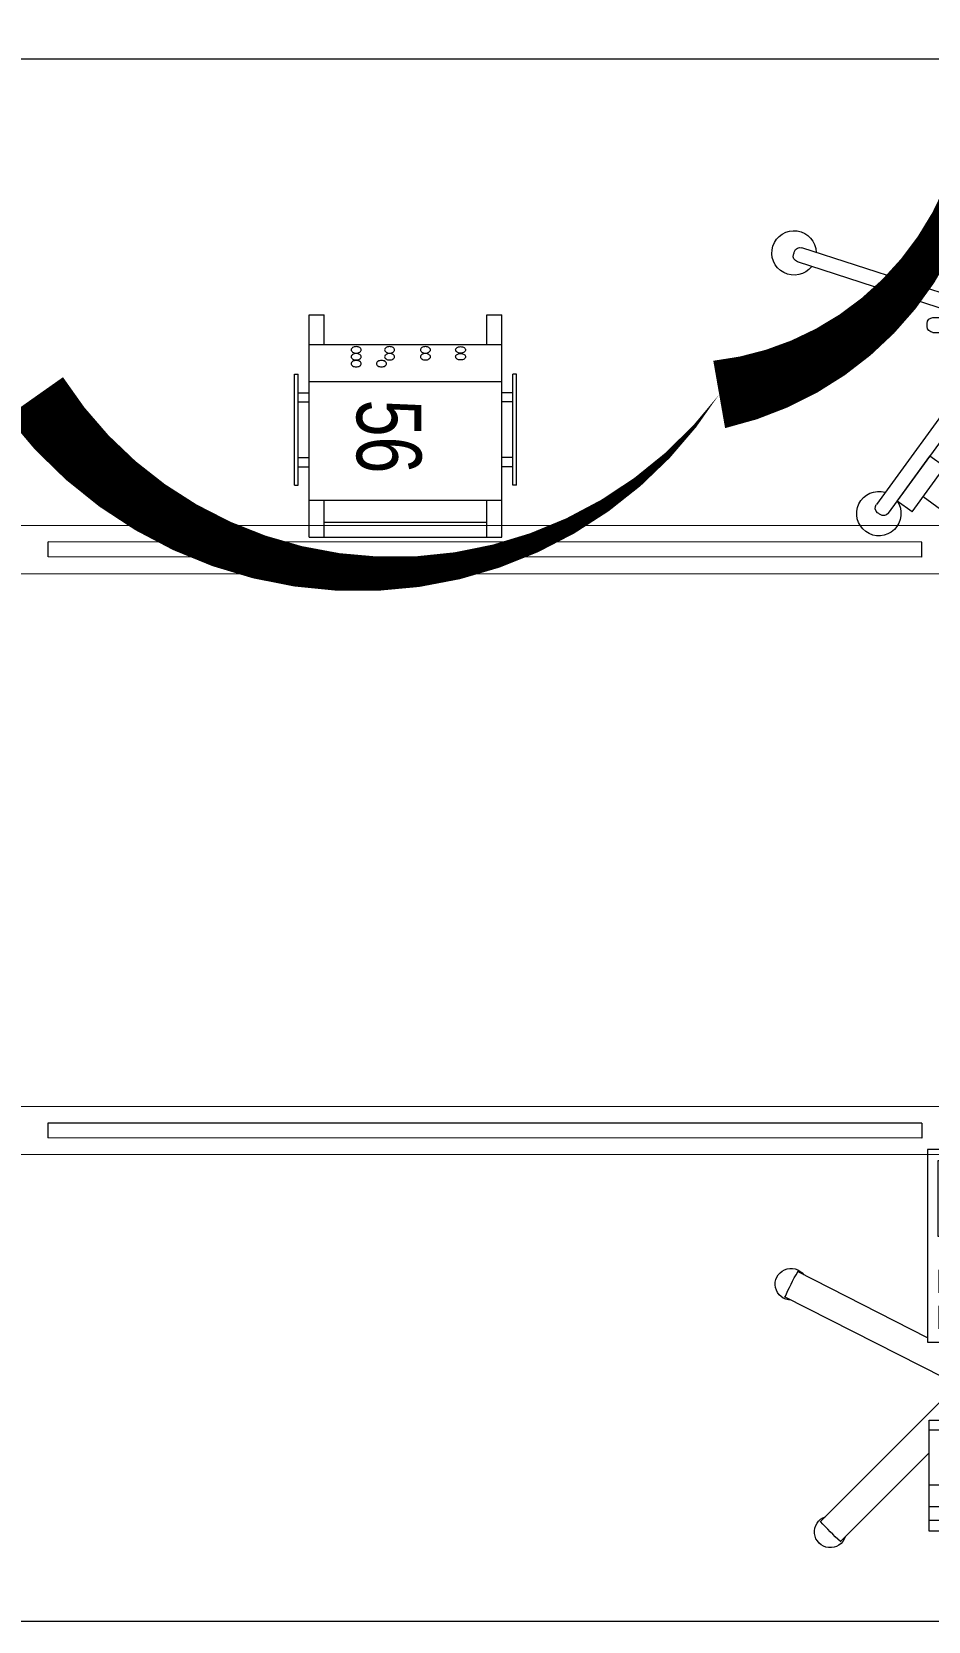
# Model space of a CAD drawing. Header units: millimetres. Extents: x 26027 to 581921, y 7230 to 233891.
# Drawn here: x 469644 to 470854, y 137049 to 139196 of the extents above; entities that cross this region are included whole.
import ezdxf

# ---------------------------------------------------------------- set-up
doc = ezdxf.new("R2010")
doc.units = ezdxf.units.MM
doc.header["$LTSCALE"] = 5
doc.linetypes.add('HIDDEN', pattern=[9.525, 6.35, -3.175])
for name, color, linetype, lineweight in [('Medical Equipment and Furniture', 163, 'Continuous', 0), ('Medical Equipment and Furniture1', 163, 'Continuous', 5), ('Medical Equipment and Furniture2', 42, 'Continuous', 13), ('Walls', 32, 'Continuous', 5)]:
    doc.layers.add(name, color=color, linetype=linetype, lineweight=lineweight)
doc.layers.add('REV 01', color=7, linetype='Continuous', lineweight=0, true_color=0xe41b4d)
doc.styles.add('X3G_ENTITY_257CFD', font='swisscl.ttf', dxfattribs={"height": 200})

# ---------------------------------------------------------------- blocks, each defined once
blk = doc.blocks.new('HF12177-P')
for p, q in [((0, 0), (-0.1724, 0.2372)), ((0, 0), (0.1724, 0.2372)), ((-0.0196, -0.007), (-0.1885, 0.2255)), ((0.0196, -0.007), (0.1885, 0.2255)), ((-0.12, -0.015), (-0.12, -0.019)), ((-0.112, -0.007), (0.112, -0.007)), ((-0.1, -0.007), (-0.1, -0.027)), ((0.1, -0.007), (0.1, -0.027)), ((0.12, -0.015), (0.12, -0.019)), ((-0.0631, -0.027), (-0.2951, -0.1024)), ((-0.01, -0.0308), (-0.2889, -0.1214)), ((-0.112, -0.027), (0.112, -0.027)), ((-0.01, -0.0308), (-0.01, -0.324)), ((0.01, -0.0308), (0.01, -0.324)), ((0.01, -0.0308), (0.2889, -0.1214)), ((0.0631, -0.027), (0.2951, -0.1024))]:
    blk.add_line(p, q)
for centre, radius, start, end in [((-0.1852, 0.2378), 0.03, 325.4712, 286.5288), ((0.1852, 0.2378), 0.03, 253.4712, 214.5288), ((-0.1821, 0.2302), 0.008, 126.3733, 216), ((0, -0.017), 0.315, 125.6267, 126.3733), ((-0.1788, 0.2325), 0.008, 36, 125.6267), ((0.1788, 0.2325), 0.008, 54.3733, 144), ((0, -0.017), 0.315, 53.6267, 54.3733), ((0.1821, 0.2302), 0.008, 324, 53.6267), ((-0.112, -0.015), 0.008, 90, 180), ((-0.112, -0.019), 0.008, 180, 270), ((0.112, -0.015), 0.008, 0, 90), ((0.112, -0.019), 0.008, 270, 0), ((-0.2996, -0.1144), 0.03, 37.4712, 358.5288), ((0.2996, -0.1144), 0.03, 181.4712, 142.5288), ((-0.2926, -0.11), 0.008, 108, 197.6267), ((0.2926, -0.11), 0.008, 342.3733, 72), ((0, -0.017), 0.315, 197.6267, 198.3733), ((-0.2914, -0.1138), 0.008, 198.3733, 288), ((0.2914, -0.1138), 0.008, 252, 341.6267), ((0, -0.017), 0.315, 341.6267, 342.3733), ((0, -0.332), 0.03, 109.4712, 70.5288), ((-0.002, -0.324), 0.008, 180, 269.6267), ((0, -0.017), 0.315, 269.6267, 270.3733), ((0.002, -0.324), 0.008, 270.3733, 0)]:
    blk.add_arc(centre, radius, start, end)
blk = doc.blocks.new('MONITOR ARM PLAN')
at = {"color": 8, "linetype": 'HIDDEN'}
for p, q in [((0.025, -0.49375, 0), (0.025, -0.18375, 0)), ((0.025, -0.18375, 0), (0.2, -0.18375, 0)), ((0.2, -0.44375, 0), (0.2, -0.18375, 0)), ((0.2, -0.44375, 0), (0.15, -0.49375, 0)), ((0.025, -0.49375, 0), (0.15, -0.49375, 0))]:
    blk.add_line(p, q, dxfattribs=at)
at = {"layer": 'Medical Equipment and Furniture1'}
for p, q in [((0.025, 0.0375), (0, 0.0375)), ((0, 0.0375), (0, -0.0375)), ((0.025, 0.0375), (0.025, -0.0375)), ((0.145, 0.0125), (0.025, 0.0125)), ((0.15, 0.0075), (0.15, -0.0325)), ((0.025, -0.0375), (0, -0.0375)), ((0.025, -0.0375), (0.145, -0.0375)), ((0.09375, -0.0375), (0.09375, -0.04)), ((0.14375, -0.0375), (0.14375, -0.04)), ((0.09875, -0.045), (0.13875, -0.045)), ((0.1, -0.045), (0.1, -0.18375)), ((0.1375, -0.045), (0.1375, -0.18375))]:
    blk.add_line(p, q, dxfattribs=at)
for centre, start, end in [((0.145, 0.0075, 0), 0, 90), ((0.09875, -0.04), 180, 270), ((0.13875, -0.04), 270, 360), ((0.145, -0.0325), 270, 0)]:
    blk.add_arc(centre, 0.005, start, end, dxfattribs=at)
blk = doc.blocks.new('HF16786E-P')
at = {"layer": 'Medical Equipment and Furniture1'}
for p, q in [((0, 0.425), (-2.14, 0.425)), ((-0.48, 0.4025), (-1.66, 0.4025)), ((-1.66, 0.3825), (-1.66, 0.4025)), ((-0.48, 0.3825), (-0.48, 0.4025)), ((-0.48, 0.3825), (-1.66, 0.3825)), ((-0.28, 0.36), (-1.86, 0.36)), ((-1.86, -0.36), (-0.28, -0.36)), ((-0.48, -0.3825), (-1.66, -0.3825)), ((-1.66, -0.3825), (-1.66, -0.4025)), ((-0.48, -0.3825), (-0.48, -0.4025)), ((-0.48, -0.4025), (-1.66, -0.4025)), ((-2.14, -0.425), (0, -0.425))]:
    blk.add_line(p, q, dxfattribs=at)
for points in [[(-0.48, 0.3825), (-0.48, 0.3825), (-0.48, 0.3825), (-0.48, 0.3825), (-0.48, 0.3825), (-0.48, 0.3825), (-0.48, 0.3825), (-0.48, 0.3825), (-0.48, 0.3825), (-0.48, 0.3825), (-0.48, 0.3825), (-0.48, 0.3825), (-0.48, 0.3825), (-0.48, 0.3825), (-0.48, 0.3825), (-0.48, 0.3825), (-0.48, 0.3825), (-0.48, 0.3825), (-0.48, 0.3825), (-0.48, 0.3825), (-0.48, 0.3825), (-0.48, 0.3825), (-0.48, 0.3825), (-0.48, 0.3825), (-0.48, 0.3825), (-0.48, 0.3825), (-0.48, 0.3825), (-0.48, 0.3825), (-0.48, 0.3825), (-0.48, 0.3825), (-0.48, 0.3825), (-0.48, 0.3825), (-0.48, 0.3825), (-0.48, 0.3825), (-0.48, 0.3825), (-0.48, 0.3825), (-0.48, 0.3825), (-0.48, 0.3825), (-0.48, 0.3825), (-0.48, 0.3825), (-0.48, 0.3825), (-0.48, 0.3825), (-0.48, 0.3825), (-0.48, 0.3825), (-0.48, 0.3825), (-0.48, 0.3825), (-0.48, 0.3825), (-0.48, 0.3825), (-0.48, 0.3825), (-0.48, 0.3825), (-0.48, 0.3825), (-0.48, 0.3825), (-0.48, 0.3825), (-0.48, 0.3825), (-0.48, 0.3825), (-0.48, 0.3825), (-0.48, 0.3825), (-0.48, 0.3825), (-0.48, 0.3825), (-0.48, 0.3825), (-0.48, 0.3825), (-0.48, 0.3825), (-0.48, 0.3825), (-0.48, 0.3825), (-0.48, 0.3825), (-0.48, 0.3825), (-0.48, 0.3825), (-0.48, 0.3825), (-0.48, 0.3825), (-0.48, 0.3825), (-0.48, 0.3825), (-0.48, 0.3825), (-0.48, 0.3825), (-0.48, 0.3825), (-0.48, 0.3825), (-0.48, 0.3825), (-0.48, 0.3825), (-0.48, 0.3825), (-0.48, 0.3825), (-0.48, 0.3825), (-0.48, 0.3825), (-0.48, 0.3825), (-0.48, 0.3825), (-0.48, 0.3825), (-0.48, 0.3825), (-0.48, 0.3825), (-0.48, 0.3825), (-0.48, 0.3825), (-0.48, 0.3825), (-0.48, 0.3825), (-0.48, 0.3825), (-0.48, 0.3825), (-0.48, 0.3825), (-0.48, 0.3825), (-0.48, 0.3825), (-0.48, 0.3825), (-0.48, 0.3825), (-0.48, 0.3825), (-0.48, 0.3825), (-0.48, 0.3825), (-0.48, 0.3825), (-0.48, 0.3825), (-0.48, 0.3825), (-0.48, 0.3825), (-0.48, 0.3825), (-0.48, 0.3825), (-0.48, 0.3825), (-0.48, 0.3825), (-0.48, 0.3825), (-0.48, 0.3825), (-0.48, 0.3825), (-0.48, 0.3825), (-0.48, 0.3825), (-0.48, 0.3825), (-0.48, 0.3825), (-0.48, 0.3825), (-0.48, 0.3825), (-0.48, 0.3825), (-0.48, 0.3825), (-0.48, 0.3825), (-0.48, 0.3825), (-0.48, 0.3825), (-0.48, 0.3825), (-0.48, 0.3825), (-0.48, 0.3825), (-0.48, 0.3825), (-0.48, 0.3825), (-0.48, 0.3825), (-0.48, 0.3825), (-0.48, 0.3825), (-0.48, 0.3825), (-0.48, 0.3825), (-0.48, 0.3825), (-0.48, 0.3825), (-0.48, 0.3825), (-0.48, 0.3825), (-0.48, 0.3825), (-0.48, 0.3825), (-0.48, 0.3825), (-0.48, 0.3825), (-0.48, 0.3825), (-0.48, 0.3825), (-0.48, 0.3825), (-0.48, 0.3825), (-0.48, 0.3825), (-0.48, 0.3825), (-0.48, 0.3825), (-0.48, 0.3825), (-0.48, 0.3825), (-0.48, 0.3825), (-0.48, 0.3825), (-0.48, 0.3825), (-0.48, 0.3825), (-0.48, 0.3825), (-0.48, 0.3825), (-0.48, 0.3825), (-0.48, 0.3825), (-0.48, 0.3825), (-0.48, 0.3825), (-0.48, 0.3825), (-0.48, 0.3825), (-0.48, 0.3825), (-0.48, 0.3825), (-0.48, 0.3825), (-0.48, 0.3825), (-0.48, 0.3825), (-0.48, 0.3825), (-0.48, 0.3825), (-0.48, 0.3825), (-0.48, 0.3825), (-0.48, 0.3825), (-0.48, 0.3825), (-0.48, 0.3825), (-0.48, 0.3825), (-0.48, 0.3825), (-0.48, 0.3825), (-0.48, 0.3825), (-0.48, 0.3825), (-0.48, 0.3825), (-0.48, 0.3825), (-0.48, 0.3825), (-0.48, 0.3825), (-0.48, 0.3825), (-0.48, 0.3825), (-0.48, 0.3825), (-0.48, 0.3825), (-0.48, 0.3825), (-0.48, 0.3825), (-0.48, 0.3825), (-0.48, 0.3825), (-0.48, 0.3825), (-0.48, 0.3825), (-0.48, 0.3825), (-0.48, 0.3825), (-0.48, 0.3825), (-0.48, 0.3825), (-0.48, 0.3825), (-0.48, 0.3825), (-0.48, 0.3825), (-0.48, 0.3825), (-0.48, 0.3825), (-0.48, 0.3825), (-0.48, 0.3825), (-0.48, 0.3825), (-0.48, 0.3825), (-0.48, 0.3825), (-0.48, 0.3825), (-0.48, 0.3825), (-0.48, 0.3825), (-0.48, 0.3825), (-0.48, 0.3825), (-0.48, 0.3825), (-0.48, 0.3825), (-0.48, 0.3825), (-0.48, 0.3825), (-0.48, 0.3825), (-0.48, 0.3825), (-0.48, 0.3825), (-0.48, 0.3825)], [(-0.48, 0.3825), (-0.48, 0.3825), (-0.48, 0.3825), (-0.48, 0.3825), (-0.48, 0.3825), (-0.48, 0.3825), (-0.48, 0.3825), (-0.48, 0.3825), (-0.48, 0.3825), (-0.48, 0.3825), (-0.48, 0.3825), (-0.48, 0.3825), (-0.48, 0.3825), (-0.48, 0.3825), (-0.48, 0.3825), (-0.48, 0.3825), (-0.48, 0.3825), (-0.48, 0.3825), (-0.48, 0.3825), (-0.48, 0.3825), (-0.48, 0.3825), (-0.48, 0.3825), (-0.48, 0.3825), (-0.48, 0.3825), (-0.48, 0.3825), (-0.48, 0.3825), (-0.48, 0.3825), (-0.48, 0.3825), (-0.48, 0.3825), (-0.48, 0.3825), (-0.48, 0.3825), (-0.48, 0.3825), (-0.48, 0.3825), (-0.48, 0.3825), (-0.48, 0.3825), (-0.48, 0.3825), (-0.48, 0.3825), (-0.48, 0.3825), (-0.48, 0.3825), (-0.48, 0.3825), (-0.48, 0.3825), (-0.48, 0.3825), (-0.48, 0.3825), (-0.48, 0.3825), (-0.48, 0.3825), (-0.48, 0.3825), (-0.48, 0.3825), (-0.48, 0.3825), (-0.48, 0.3825), (-0.48, 0.3825), (-0.48, 0.3825), (-0.48, 0.3825), (-0.48, 0.3825), (-0.48, 0.3825), (-0.48, 0.3825), (-0.48, 0.3825), (-0.48, 0.3825), (-0.48, 0.3825), (-0.48, 0.3825), (-0.48, 0.3825), (-0.48, 0.3825), (-0.48, 0.3825), (-0.48, 0.3825), (-0.48, 0.3825), (-0.48, 0.3825), (-0.48, 0.3825), (-0.48, 0.3825), (-0.48, 0.3825), (-0.48, 0.3825), (-0.48, 0.3825), (-0.48, 0.3825), (-0.48, 0.3825), (-0.48, 0.3825), (-0.48, 0.3825), (-0.48, 0.3825), (-0.48, 0.3825), (-0.48, 0.3825), (-0.48, 0.3825), (-0.48, 0.3825), (-0.48, 0.3825), (-0.48, 0.3825), (-0.48, 0.3825), (-0.48, 0.3825), (-0.48, 0.3825), (-0.48, 0.3825), (-0.48, 0.3825), (-0.48, 0.3825), (-0.48, 0.3825), (-0.48, 0.3825), (-0.48, 0.3825), (-0.48, 0.3825), (-0.48, 0.3825), (-0.48, 0.3825), (-0.48, 0.3825), (-0.48, 0.3825), (-0.48, 0.3825), (-0.48, 0.3825), (-0.48, 0.3825), (-0.48, 0.3825), (-0.48, 0.3825), (-0.48, 0.3825), (-0.48, 0.3825), (-0.48, 0.3825), (-0.48, 0.3825), (-0.48, 0.3825), (-0.48, 0.3825), (-0.48, 0.3825), (-0.48, 0.3825), (-0.48, 0.3825), (-0.48, 0.3825), (-0.48, 0.3825), (-0.48, 0.3825), (-0.48, 0.3825), (-0.48, 0.3825), (-0.48, 0.3825), (-0.48, 0.3825), (-0.48, 0.3825), (-0.48, 0.3825), (-0.48, 0.3825), (-0.48, 0.3825), (-0.48, 0.3825), (-0.48, 0.3825), (-0.48, 0.3825), (-0.48, 0.3825), (-0.48, 0.3825), (-0.48, 0.3825), (-0.48, 0.3825), (-0.48, 0.3825), (-0.48, 0.3825), (-0.48, 0.3825), (-0.48, 0.3825), (-0.48, 0.3825), (-0.48, 0.3825), (-0.48, 0.3825), (-0.48, 0.3825), (-0.48, 0.3825), (-0.48, 0.3825), (-0.48, 0.3825), (-0.48, 0.3825), (-0.48, 0.3825), (-0.48, 0.3825), (-0.48, 0.3825), (-0.48, 0.3825), (-0.48, 0.3825), (-0.48, 0.3825), (-0.48, 0.3825), (-0.48, 0.3825), (-0.48, 0.3825), (-0.48, 0.3825), (-0.48, 0.3825), (-0.48, 0.3825), (-0.48, 0.3825), (-0.48, 0.3825), (-0.48, 0.3825), (-0.48, 0.3825), (-0.48, 0.3825), (-0.48, 0.3825), (-0.48, 0.3825), (-0.48, 0.3825), (-0.48, 0.3825), (-0.48, 0.3825), (-0.48, 0.3825), (-0.48, 0.3825), (-0.48, 0.3825), (-0.48, 0.3825), (-0.48, 0.3825), (-0.48, 0.3825), (-0.48, 0.3825), (-0.48, 0.3825), (-0.48, 0.3825), (-0.48, 0.3825), (-0.48, 0.3825), (-0.48, 0.3825), (-0.48, 0.3825), (-0.48, 0.3825), (-0.48, 0.3825), (-0.48, 0.3825), (-0.48, 0.3825), (-0.48, 0.3825), (-0.48, 0.3825), (-0.48, 0.3825), (-0.48, 0.3825), (-0.48, 0.3825), (-0.48, 0.3825), (-0.48, 0.3825), (-0.48, 0.3825), (-0.48, 0.3825), (-0.48, 0.3825), (-0.48, 0.3825), (-0.48, 0.3825), (-0.48, 0.3825), (-0.48, 0.3825), (-0.48, 0.3825), (-0.48, 0.3825), (-0.48, 0.3825), (-0.48, 0.3825), (-0.48, 0.3825), (-0.48, 0.3825), (-0.48, 0.3825), (-0.48, 0.3825), (-0.48, 0.3825), (-0.48, 0.3825), (-0.48, 0.3825), (-0.48, 0.3825), (-0.48, 0.3825), (-0.48, 0.3825), (-0.48, 0.3825), (-0.48, 0.3825), (-0.48, 0.3825), (-0.48, 0.3825), (-0.48, 0.3825), (-0.48, 0.3825), (-0.48, 0.3825), (-0.48, 0.3825)], [(-0.48, 0.3825), (-0.48, 0.3825), (-0.48, 0.3825), (-0.48, 0.3825), (-0.48, 0.3825), (-0.48, 0.3825), (-0.48, 0.3825), (-0.48, 0.3825), (-0.48, 0.3825), (-0.48, 0.3825), (-0.48, 0.3825), (-0.48, 0.3825), (-0.48, 0.3825), (-0.48, 0.3825), (-0.48, 0.3825), (-0.48, 0.3825), (-0.48, 0.3825), (-0.48, 0.3825), (-0.48, 0.3825), (-0.48, 0.3825), (-0.48, 0.3825), (-0.48, 0.3825), (-0.48, 0.3825), (-0.48, 0.3825), (-0.48, 0.3825), (-0.48, 0.3825), (-0.48, 0.3825), (-0.48, 0.3825), (-0.48, 0.3825), (-0.48, 0.3825), (-0.48, 0.3825), (-0.48, 0.3825), (-0.48, 0.3825), (-0.48, 0.3825), (-0.48, 0.3825), (-0.48, 0.3825), (-0.48, 0.3825), (-0.48, 0.3825), (-0.48, 0.3825), (-0.48, 0.3825), (-0.48, 0.3825), (-0.48, 0.3825), (-0.48, 0.3825), (-0.48, 0.3825), (-0.48, 0.3825), (-0.48, 0.3825), (-0.48, 0.3825), (-0.48, 0.3825), (-0.48, 0.3825), (-0.48, 0.3825), (-0.48, 0.3825), (-0.48, 0.3825), (-0.48, 0.3825), (-0.48, 0.3825), (-0.48, 0.3825), (-0.48, 0.3825), (-0.48, 0.3825), (-0.48, 0.3825), (-0.48, 0.3825), (-0.48, 0.3825), (-0.48, 0.3825), (-0.48, 0.3825), (-0.48, 0.3825), (-0.48, 0.3825), (-0.48, 0.3825), (-0.48, 0.3825), (-0.48, 0.3825), (-0.48, 0.3825), (-0.48, 0.3825), (-0.48, 0.3825), (-0.48, 0.3825), (-0.48, 0.3825), (-0.48, 0.3825), (-0.48, 0.3825), (-0.48, 0.3825), (-0.48, 0.3825), (-0.48, 0.3825), (-0.48, 0.3825), (-0.48, 0.3825), (-0.48, 0.3825), (-0.48, 0.3825), (-0.48, 0.3825), (-0.48, 0.3825), (-0.48, 0.3825), (-0.48, 0.3825), (-0.48, 0.3825), (-0.48, 0.3825), (-0.48, 0.3825), (-0.48, 0.3825), (-0.48, 0.3825), (-0.48, 0.3825), (-0.48, 0.3825), (-0.48, 0.3825), (-0.48, 0.3825), (-0.48, 0.3825), (-0.48, 0.3825), (-0.48, 0.3825), (-0.48, 0.3825), (-0.48, 0.3825), (-0.48, 0.3825), (-0.48, 0.3825), (-0.48, 0.3825), (-0.48, 0.3825), (-0.48, 0.3825), (-0.48, 0.3825), (-0.48, 0.3825), (-0.48, 0.3825), (-0.48, 0.3825), (-0.48, 0.3825), (-0.48, 0.3825), (-0.48, 0.3825), (-0.48, 0.3825), (-0.48, 0.3825), (-0.48, 0.3825), (-0.48, 0.3825), (-0.48, 0.3825), (-0.48, 0.3825), (-0.48, 0.3825), (-0.48, 0.3825), (-0.48, 0.3825), (-0.48, 0.3825), (-0.48, 0.3825), (-0.48, 0.3825), (-0.48, 0.3825), (-0.48, 0.3825), (-0.48, 0.3825), (-0.48, 0.3825), (-0.48, 0.3825), (-0.48, 0.3825), (-0.48, 0.3825), (-0.48, 0.3825), (-0.48, 0.3825), (-0.48, 0.3825), (-0.48, 0.3825), (-0.48, 0.3825), (-0.48, 0.3825), (-0.48, 0.3825), (-0.48, 0.3825), (-0.48, 0.3825), (-0.48, 0.3825), (-0.48, 0.3825), (-0.48, 0.3825), (-0.48, 0.3825), (-0.48, 0.3825), (-0.48, 0.3825), (-0.48, 0.3825), (-0.48, 0.3825), (-0.48, 0.3825), (-0.48, 0.3825), (-0.48, 0.3825), (-0.48, 0.3825), (-0.48, 0.3825), (-0.48, 0.3825), (-0.48, 0.3825), (-0.48, 0.3825), (-0.48, 0.3825), (-0.48, 0.3825), (-0.48, 0.3825), (-0.48, 0.3825), (-0.48, 0.3825), (-0.48, 0.3825), (-0.48, 0.3825), (-0.48, 0.3825), (-0.48, 0.3825), (-0.48, 0.3825), (-0.48, 0.3825), (-0.48, 0.3825), (-0.48, 0.3825), (-0.48, 0.3825), (-0.48, 0.3825), (-0.48, 0.3825), (-0.48, 0.3825), (-0.48, 0.3825), (-0.48, 0.3825), (-0.48, 0.3825), (-0.48, 0.3825), (-0.48, 0.3825), (-0.48, 0.3825), (-0.48, 0.3825), (-0.48, 0.3825), (-0.48, 0.3825), (-0.48, 0.3825), (-0.48, 0.3825), (-0.48, 0.3825), (-0.48, 0.3825), (-0.48, 0.3825), (-0.48, 0.3825), (-0.48, 0.3825), (-0.48, 0.3825), (-0.48, 0.3825), (-0.48, 0.3825), (-0.48, 0.3825), (-0.48, 0.3825), (-0.48, 0.3825), (-0.48, 0.3825), (-0.48, 0.3825), (-0.48, 0.3825), (-0.48, 0.3825), (-0.48, 0.3825), (-0.48, 0.3825), (-0.48, 0.3825), (-0.48, 0.3825), (-0.48, 0.3825), (-0.48, 0.3825), (-0.48, 0.3825), (-0.48, 0.3825), (-0.48, 0.3825), (-0.48, 0.3825), (-0.48, 0.3825), (-0.48, 0.3825), (-0.48, 0.3825), (-0.48, 0.3825), (-0.48, 0.3825), (-0.48, 0.3825), (-0.48, 0.3825), (-0.48, 0.3825), (-0.48, 0.3825), (-0.48, 0.3825), (-0.48, 0.3825), (-0.48, 0.3825), (-0.48, 0.3825), (-0.48, 0.3825), (-0.48, 0.3825), (-0.48, 0.3825), (-0.48, 0.3825), (-0.48, 0.3825), (-0.48, 0.3825), (-0.48, 0.3825), (-0.48, 0.3825), (-0.48, 0.3825), (-0.48, 0.3825), (-0.48, 0.3825), (-0.48, 0.3825), (-0.48, 0.3825), (-0.48, 0.3825), (-0.48, 0.3825), (-0.48, 0.3825), (-0.48, 0.3825), (-0.48, 0.3825), (-0.48, 0.3825), (-0.48, 0.3825), (-0.48, 0.3825), (-0.48, 0.3825), (-0.48, 0.3825), (-0.48, 0.3825), (-0.48, 0.3825), (-0.48, 0.3825), (-0.48, 0.3825), (-0.48, 0.3825), (-0.48, 0.3825), (-0.48, 0.3825), (-0.48, 0.3825), (-0.48, 0.3825), (-0.48, 0.3825), (-0.48, 0.3825), (-0.48, 0.3825), (-0.48, 0.3825), (-0.48, 0.3825), (-0.48, 0.3825), (-0.48, 0.3825), (-0.48, 0.3825), (-0.48, 0.3825), (-0.48, 0.3825), (-0.48, 0.3825), (-0.48, 0.3825), (-0.48, 0.3825), (-0.48, 0.3825), (-0.48, 0.3825), (-0.48, 0.3825), (-0.48, 0.3825), (-0.48, 0.3825), (-0.48, 0.3825), (-0.48, 0.3825), (-0.48, 0.3825), (-0.48, 0.3825), (-0.48, 0.3825), (-0.48, 0.3825)]]:
    blk.add_lwpolyline(points, close=True, dxfattribs=at)
for points in [[(-0.48, 0.3825), (-0.48, 0.3825), (-0.48, 0.3825), (-0.48, 0.3825), (-0.48, 0.3825), (-0.48, 0.3825), (-0.48, 0.3825), (-0.48, 0.3825)], [(-0.48, 0.3825), (-0.48, 0.3825), (-0.48, 0.3825), (-0.48, 0.3825), (-0.48, 0.3825), (-0.48, 0.3825), (-0.48, 0.3825), (-0.48, 0.3825), (-0.48, 0.3825), (-0.48, 0.3825), (-0.48, 0.3825), (-0.48, 0.3825), (-0.48, 0.3825), (-0.48, 0.3825), (-0.48, 0.3825), (-0.48, 0.3825), (-0.48, 0.3825), (-0.48, 0.3825), (-0.48, 0.3825), (-0.48, 0.3825), (-0.48, 0.3825), (-0.48, 0.3825), (-0.48, 0.3825), (-0.48, 0.3825), (-0.48, 0.3825), (-0.48, 0.3825), (-0.48, 0.3825), (-0.48, 0.3825), (-0.48, 0.3825), (-0.48, 0.3825), (-0.48, 0.3825), (-0.48, 0.3825), (-0.48, 0.3825), (-0.48, 0.3825), (-0.48, 0.3825), (-0.48, 0.3825), (-0.48, 0.3825), (-0.48, 0.3825), (-0.48, 0.3825), (-0.48, 0.3825), (-0.48, 0.3825), (-0.48, 0.3825), (-0.48, 0.3825), (-0.48, 0.3825), (-0.48, 0.3825), (-0.48, 0.3825), (-0.48, 0.3825), (-0.48, 0.3825), (-0.48, 0.3825), (-0.48, 0.3825), (-0.48, 0.3825), (-0.48, 0.3825), (-0.48, 0.3825), (-0.48, 0.3825), (-0.48, 0.3825), (-0.48, 0.3825), (-0.48, 0.3825), (-0.48, 0.3825), (-0.48, 0.3825), (-0.48, 0.3825), (-0.48, 0.3825), (-0.48, 0.3825), (-0.48, 0.3825), (-0.48, 0.3825), (-0.48, 0.3825), (-0.48, 0.3825), (-0.48, 0.3825), (-0.48, 0.3825), (-0.48, 0.3825), (-0.48, 0.3825), (-0.48, 0.3825), (-0.48, 0.3825), (-0.48, 0.3825), (-0.48, 0.3825), (-0.48, 0.3825), (-0.48, 0.3825), (-0.48, 0.3825), (-0.48, 0.3825), (-0.48, 0.3825), (-0.48, 0.3825), (-0.48, 0.3825), (-0.48, 0.3825), (-0.48, 0.3825), (-0.48, 0.3825), (-0.48, 0.3825), (-0.48, 0.3825), (-0.48, 0.3825), (-0.48, 0.3825), (-0.48, 0.3825), (-0.48, 0.3825), (-0.48, 0.3825), (-0.48, 0.3825), (-0.48, 0.3825), (-0.48, 0.3825), (-0.48, 0.3825), (-0.48, 0.3825), (-0.48, 0.3825), (-0.48, 0.3825), (-0.48, 0.3825), (-0.48, 0.3825), (-0.48, 0.3825), (-0.48, 0.3825), (-0.48, 0.3825), (-0.48, 0.3825), (-0.48, 0.3825), (-0.48, 0.3825), (-0.48, 0.3825), (-0.48, 0.3825), (-0.48, 0.3825), (-0.48, 0.3825), (-0.48, 0.3825)], [(-0.48, 0.3825), (-0.48, 0.3825), (-0.48, 0.3825), (-0.48, 0.3825), (-0.48, 0.3825), (-0.48, 0.3825), (-0.48, 0.3825), (-0.48, 0.3825), (-0.48, 0.3825), (-0.48, 0.3825), (-0.48, 0.3825), (-0.48, 0.3825), (-0.48, 0.3825), (-0.48, 0.3825), (-0.48, 0.3825), (-0.48, 0.3825), (-0.48, 0.3825)], [(-0.48, 0.3825), (-0.48, 0.3825), (-0.48, 0.3825), (-0.48, 0.3825), (-0.48, 0.3825), (-0.48, 0.3825), (-0.48, 0.3825)], [(-0.48, 0.3825), (-0.48, 0.3825), (-0.48, 0.3825), (-0.48, 0.3825), (-0.48, 0.3825), (-0.48, 0.3825), (-0.48, 0.3825), (-0.48, 0.3825), (-0.48, 0.3825), (-0.48, 0.3825), (-0.48, 0.3825), (-0.48, 0.3825)], [(-0.48, 0.3825), (-0.48, 0.3825), (-0.48, 0.3825), (-0.48, 0.3825), (-0.48, 0.3825), (-0.48, 0.3825), (-0.48, 0.3825), (-0.48, 0.3825), (-0.48, 0.3825), (-0.48, 0.3825), (-0.48, 0.3825), (-0.48, 0.3825), (-0.48, 0.3825), (-0.48, 0.3825), (-0.48, 0.3825), (-0.48, 0.3825), (-0.48, 0.3825), (-0.48, 0.3825), (-0.48, 0.3825), (-0.48, 0.3825), (-0.48, 0.3825), (-0.48, 0.3825), (-0.48, 0.3825), (-0.48, 0.3825), (-0.48, 0.3825), (-0.48, 0.3825), (-0.48, 0.3825), (-0.48, 0.3825), (-0.48, 0.3825), (-0.48, 0.3825), (-0.48, 0.3825), (-0.48, 0.3825), (-0.48, 0.3825), (-0.48, 0.3825), (-0.48, 0.3825), (-0.48, 0.3825), (-0.48, 0.3825), (-0.48, 0.3825), (-0.48, 0.3825), (-0.48, 0.3825), (-0.48, 0.3825), (-0.48, 0.3825), (-0.48, 0.3825), (-0.48, 0.3825), (-0.48, 0.3825), (-0.48, 0.3825), (-0.48, 0.3825), (-0.48, 0.3825), (-0.48, 0.3825), (-0.48, 0.3825), (-0.48, 0.3825), (-0.48, 0.3825), (-0.48, 0.3825), (-0.48, 0.3825), (-0.48, 0.3825), (-0.48, 0.3825), (-0.48, 0.3825), (-0.48, 0.3825), (-0.48, 0.3825), (-0.48, 0.3825), (-0.48, 0.3825), (-0.48, 0.3825), (-0.48, 0.3825), (-0.48, 0.3825), (-0.48, 0.3825), (-0.48, 0.3825), (-0.48, 0.3825), (-0.48, 0.3825), (-0.48, 0.3825), (-0.48, 0.3825), (-0.48, 0.3825), (-0.48, 0.3825), (-0.48, 0.3825), (-0.48, 0.3825), (-0.48, 0.3825), (-0.48, 0.3825), (-0.48, 0.3825), (-0.48, 0.3825), (-0.48, 0.3825), (-0.48, 0.3825), (-0.48, 0.3825), (-0.48, 0.3825), (-0.48, 0.3825), (-0.48, 0.3825), (-0.48, 0.3825), (-0.48, 0.3825), (-0.48, 0.3825), (-0.48, 0.3825), (-0.48, 0.3825)], [(-0.48, 0.3825), (-0.48, 0.3825), (-0.48, 0.3825), (-0.48, 0.3825), (-0.48, 0.3825), (-0.48, 0.3825), (-0.48, 0.3825), (-0.48, 0.3825), (-0.48, 0.3825), (-0.48, 0.3825), (-0.48, 0.3825), (-0.48, 0.3825), (-0.48, 0.3825), (-0.48, 0.3825), (-0.48, 0.3825), (-0.48, 0.3825), (-0.48, 0.3825), (-0.48, 0.3825), (-0.48, 0.3825), (-0.48, 0.3825), (-0.48, 0.3825), (-0.48, 0.3825), (-0.48, 0.3825), (-0.48, 0.3825), (-0.48, 0.3825), (-0.48, 0.3825), (-0.48, 0.3825), (-0.48, 0.3825), (-0.48, 0.3825), (-0.48, 0.3825), (-0.48, 0.3825), (-0.48, 0.3825), (-0.48, 0.3825), (-0.48, 0.3825), (-0.48, 0.3825), (-0.48, 0.3825), (-0.48, 0.3825), (-0.48, 0.3825), (-0.48, 0.3825), (-0.48, 0.3825), (-0.48, 0.3825), (-0.48, 0.3825), (-0.48, 0.3825), (-0.48, 0.3825), (-0.48, 0.3825), (-0.48, 0.3825), (-0.48, 0.3825), (-0.48, 0.3825), (-0.48, 0.3825), (-0.48, 0.3825), (-0.48, 0.3825), (-0.48, 0.3825), (-0.48, 0.3825), (-0.48, 0.3825)], [(-0.48, 0.3825), (-0.48, 0.3825), (-0.48, 0.3825), (-0.48, 0.3825), (-0.48, 0.3825), (-0.48, 0.3825), (-0.48, 0.3825), (-0.48, 0.3825), (-0.48, 0.3825), (-0.48, 0.3825)], [(-0.48, 0.3825), (-0.48, 0.3825), (-0.48, 0.3825), (-0.48, 0.3825), (-0.48, 0.3825), (-0.48, 0.3825), (-0.48, 0.3825), (-0.48, 0.3825), (-0.48, 0.3825), (-0.48, 0.3825)], [(-0.48, 0.3825), (-0.48, 0.3825), (-0.48, 0.3825), (-0.48, 0.3825), (-0.48, 0.3825), (-0.48, 0.3825), (-0.48, 0.3825), (-0.48, 0.3825), (-0.48, 0.3825), (-0.48, 0.3825), (-0.48, 0.3825), (-0.48, 0.3825), (-0.48, 0.3825), (-0.48, 0.3825), (-0.48, 0.3825)], [(-0.48, 0.3825), (-0.48, 0.3825), (-0.48, 0.3825), (-0.48, 0.3825), (-0.48, 0.3825), (-0.48, 0.3825), (-0.48, 0.3825), (-0.48, 0.3825), (-0.48, 0.3825), (-0.48, 0.3825)], [(-0.48, 0.3825), (-0.48, 0.3825), (-0.48, 0.3825), (-0.48, 0.3825), (-0.48, 0.3825), (-0.48, 0.3825), (-0.48, 0.3825)], [(-0.48, 0.3825), (-0.48, 0.3825), (-0.48, 0.3825), (-0.48, 0.3825), (-0.48, 0.3825), (-0.48, 0.3825), (-0.48, 0.3825), (-0.48, 0.3825), (-0.48, 0.3825), (-0.48, 0.3825)], [(-0.48, 0.3825), (-0.48, 0.3825), (-0.48, 0.3825), (-0.48, 0.3825), (-0.48, 0.3825), (-0.48, 0.3825), (-0.48, 0.3825), (-0.48, 0.3825), (-0.48, 0.3825), (-0.48, 0.3825), (-0.48, 0.3825), (-0.48, 0.3825), (-0.48, 0.3825), (-0.48, 0.3825), (-0.48, 0.3825), (-0.48, 0.3825), (-0.48, 0.3825), (-0.48, 0.3825)], [(-0.48, 0.3825), (-0.48, 0.3825), (-0.48, 0.3825), (-0.48, 0.3825), (-0.48, 0.3825), (-0.48, 0.3825), (-0.48, 0.3825), (-0.48, 0.3825), (-0.48, 0.3825)]]:
    blk.add_lwpolyline(points, dxfattribs=at)
blk = doc.blocks.new('Syringe')
at = {"layer": 'Medical Equipment and Furniture2', "color": 254}
for points in [[(42.9739, -11.5277), (42.7139, -11.5277), (42.7139, -11.3827), (42.9739, -11.3827), (42.9739, -11.5277)], [(42.7384, -11.5086), (42.7658, -11.5086), (42.7658, -11.475), (42.7384, -11.475)], [(42.8055, -11.4851), (42.8055, -11.48), (42.8023, -11.48), (42.8023, -11.5069), (42.8055, -11.5069), (42.8055, -11.5019)], [(42.8055, -11.5019), (42.8984, -11.5019), (42.8984, -11.4851), (42.8055, -11.4851)], [(42.779, -11.4899), (42.779, -11.487), (42.7748, -11.487), (42.7748, -11.5), (42.779, -11.5), (42.779, -11.497)], [(42.8023, -11.4899), (42.779, -11.4899)], [(42.779, -11.497), (42.8023, -11.497)], [(42.8055, -11.4899), (42.8055, -11.497)], [(42.8055, -11.497), (42.8055, -11.4899)], [(42.8055, -11.497), (42.8055, -11.4899)]]:
    blk.add_lwpolyline(points, dxfattribs=at)
for points in [[(42.8312, -11.3974), (42.7289, -11.3974), (42.7289, -11.4415), (42.8312, -11.4415)], [(42.9073, -11.3985), (42.8765, -11.3985), (42.8765, -11.4091), (42.9073, -11.4091)], [(42.956, -11.3985), (42.9252, -11.3985), (42.9252, -11.4091), (42.956, -11.4091)], [(42.9073, -11.4175), (42.8765, -11.4175), (42.8765, -11.4281), (42.9073, -11.4281)], [(42.956, -11.4175), (42.9252, -11.4175), (42.9252, -11.4281), (42.956, -11.4281)], [(42.7748, -11.487), (42.7658, -11.487), (42.7658, -11.4777), (42.7748, -11.4777)], [(42.9498, -11.475), (42.8984, -11.475), (42.8984, -11.5086), (42.9498, -11.5086)], [(42.7748, -11.4967), (42.7658, -11.4967), (42.7658, -11.5059), (42.7748, -11.5059)]]:
    blk.add_lwpolyline(points, close=True, dxfattribs=at)
at = {"layer": 'Medical Equipment and Furniture2', "color": 254, "extrusion": (0, 0, -1)}
blk.add_ellipse((42.7384, -11.4918), major_axis=(0, 0.0168), ratio=0.733735, start_param=3.141593, end_param=6.283185, dxfattribs=at)
blk = doc.blocks.new('Infusion')
at = {"layer": 'Medical Equipment and Furniture2', "color": 254}
for points in [[(43.0793, -11.3852), (43.0793, -11.5252), (43.2293, -11.5252), (43.2293, -11.3852), (43.0793, -11.3852)], [(43.1962, -11.4242), (43.1962, -11.4114), (43.215, -11.4114), (43.215, -11.4242)]]:
    blk.add_lwpolyline(points, dxfattribs=at)
for points in [[(43.0793, -11.3852), (43.0793, -11.4242), (43.2293, -11.4242), (43.2293, -11.3852)], [(43.0927, -11.3852), (43.0927, -11.404), (43.1673, -11.404), (43.1673, -11.3852)], [(43.1962, -11.3852), (43.1962, -11.4027), (43.215, -11.4027), (43.215, -11.3852)]]:
    blk.add_lwpolyline(points, close=True, dxfattribs=at)
blk = doc.blocks.new('Infusion Syringe')
at = {"layer": 'Medical Equipment and Furniture1'}
for p, q in [((42.9683, -11.3827), (42.8788, -11.2071)), ((43.0225, -11.4053), (42.9127, -11.1899)), ((43.0459, -11.409), (43.2169, -11.238)), ((43.1234, -11.3852), (43.2437, -11.2649)), ((42.9886, -11.4225), (42.9765, -11.3988)), ((42.9753, -11.4431), (42.9739, -11.4433)), ((43.0124, -11.4411), (43.017, -11.4365)), ((43.0234, -11.4354), (43.017, -11.4365)), ((43.0357, -11.4374), (43.0414, -11.4403)), ((43.0444, -11.4461), (43.0414, -11.4403)), ((43.0728, -11.4359), (43.0766, -11.432)), ((43.0407, -11.4693), (43.0453, -11.4647)), ((43.0463, -11.4583), (43.0453, -11.4647)), ((43.0791, -11.4595), (43.0793, -11.4596)), ((42.9838, -11.4812), (42.9765, -11.4824)), ((43.0175, -11.473), (43.0233, -11.476)), ((43.0297, -11.4749), (43.0233, -11.476)), ((43.0006, -11.498), (42.9627, -11.7368)), ((43.0381, -11.5039), (43.0003, -11.7427)), ((43.0592, -11.4932), (43.0766, -11.502)), ((43.1221, -11.5252), (43.2746, -11.6029)), ((43.2058, -11.5252), (43.2919, -11.5691))]:
    blk.add_line(p, q, dxfattribs=at)
for points in [[(43.0266, -11.4455), (43.0266, -11.4649), (42.9739, -11.4649), (42.9739, -11.4455)], [(43.0266, -11.4455), (43.0266, -11.4649), (43.0793, -11.4649), (43.0793, -11.4455)], [(43.043, -11.4963), (43.043, -11.5009), (43.0102, -11.5009), (43.0102, -11.4963)]]:
    blk.add_lwpolyline(points, close=True, dxfattribs=at)
for points in [[(43.0302, -11.4759), (43.0302, -11.4963), (43.0229, -11.4963), (43.0229, -11.4759)], [(43.0046, -11.5009), (43.0485, -11.5009)], [(43.0485, -11.5116), (43.0046, -11.5116)]]:
    blk.add_lwpolyline(points, dxfattribs=at)
for centre, radius, start, end in [((42.8958, -11.1985), 0.0214, 359.734, 234.266), ((43.0266, -11.4552), 0.2881, 113.2187, 120.7813), ((43.2303, -11.2515), 0.0214, 287.734, 162.266), ((43.0266, -11.4552), 0.2881, 41.2187, 48.7813), ((43.0266, -11.4552), 0.0501, 296.8163, 169.3714), ((43.0266, -11.4552), 0.021, 6.8276, 152.4616), ((43.0266, -11.4552), 0.0501, 190.6286, 243.1837), ((43.0266, -11.4552), 0.021, 207.5384, 353.1724), ((43.0266, -11.4552), 0.00972, 270, 90), ((43.2833, -11.586), 0.0214, 215.734, 90.266), ((43.0266, -11.4552), 0.2881, 329.2187, 336.7813), ((42.9815, -11.7398), 0.0214, 143.734, 18.266), ((43.0266, -11.4552), 0.2881, 257.2187, 264.7813)]:
    blk.add_arc(centre, radius, start, end, dxfattribs=at)
for centre in [(43.0046, -11.5062), (43.0101, -11.5062), (43.0156, -11.5062), (43.0211, -11.5062), (43.0266, -11.5062), (43.0321, -11.5062), (43.0375, -11.5062), (43.043, -11.5062), (43.0485, -11.5062)]:
    blk.add_ellipse(centre, major_axis=(0, -0.00537), ratio=0.510594, start_param=3.141593, end_param=9.424778, dxfattribs=at)
for name in ['Syringe', 'Infusion']:
    blk.add_blockref(name, (0, 0), dxfattribs=at)
blk = doc.blocks.new('ME17423-P')
at = {"layer": 'Medical Equipment and Furniture1'}
for p, q in [((0.26, 0), (0, 0)), ((0, 0), (0, -0.3)), ((0.02, 0), (0.02, -0.05)), ((0.24, 0), (0.24, -0.05)), ((0.26, 0), (0.26, -0.3)), ((0.24, -0.02), (0.02, -0.02)), ((0.26, -0.05), (0, -0.05)), ((-0.02, -0.07), (-0.02, -0.22)), ((-0.02, -0.07), (-0.015, -0.07)), ((-0.015, -0.07), (-0.015, -0.22)), ((0.275, -0.07), (0.275, -0.22)), ((0.28, -0.07), (0.275, -0.07)), ((0.28, -0.07), (0.28, -0.22)), ((-0.015, -0.095), (0, -0.095)), ((0.275, -0.095), (0.26, -0.095)), ((-0.015, -0.1075), (0, -0.1075)), ((0.275, -0.1075), (0.26, -0.1075)), ((-0.015, -0.1825), (0, -0.1825)), ((0.275, -0.1825), (0.26, -0.1825)), ((-0.015, -0.195), (0, -0.195)), ((0.26, -0.21), (0, -0.21)), ((0.275, -0.195), (0.26, -0.195)), ((-0.02, -0.22), (-0.015, -0.22)), ((0.28, -0.22), (0.275, -0.22)), ((0.26, -0.26), (0, -0.26)), ((0.02, -0.26), (0.02, -0.3)), ((0.24, -0.26), (0.24, -0.3)), ((0.02, -0.3), (0, -0.3)), ((0.26, -0.3), (0.24, -0.3))]:
    blk.add_line(p, q, dxfattribs=at)
for points in [[(0.0623, -0.2435, -0.14448), (0.0618, -0.2451, -0.107176), (0.0603, -0.2466, -0.077753), (0.0582, -0.2475, -0.064938), (0.0555, -0.2479, -0.064938), (0.0528, -0.2475, -0.077753), (0.0508, -0.2466, -0.107176), (0.0492, -0.2451, -0.14448), (0.0488, -0.2435, -0.14448), (0.0492, -0.242, -0.107176), (0.0508, -0.2405, -0.077753), (0.0528, -0.2396, -0.064938), (0.0555, -0.2392, -0.064938), (0.0582, -0.2396, -0.077753), (0.0603, -0.2405, -0.107176), (0.0618, -0.242, -0.14448)], [(0.0623, -0.2529, -0.14448), (0.0618, -0.2544, -0.107176), (0.0603, -0.2559, -0.077753), (0.0582, -0.2568, -0.064938), (0.0555, -0.2572, -0.064938), (0.0528, -0.2568, -0.077753), (0.0508, -0.2559, -0.107176), (0.0492, -0.2544, -0.14448), (0.0488, -0.2529, -0.14448), (0.0492, -0.2513, -0.107176), (0.0508, -0.2498, -0.077753), (0.0528, -0.2489, -0.064938), (0.0555, -0.2485, -0.064938), (0.0582, -0.2489, -0.077753), (0.0603, -0.2498, -0.107176), (0.0618, -0.2513, -0.14448)]]:
    blk.add_lwpolyline(points, format="xyb", close=True, dxfattribs=at)
for centre, radius, start, end in [((0.1585, -0.2342), 0.00284, 147.1153, 180), ((0.1585, -0.2342), 0.00284, 180, 212.8847), ((0.1604, -0.2354), 0.00507, 122.6457, 147.1153), ((0.1604, -0.233), 0.00507, 212.8847, 237.3543), ((0.1616, -0.2373), 0.00735, 104.8618, 122.6457), ((0.1624, -0.2404), 0.0105, 90, 104.8618), ((0.1624, -0.2404), 0.0105, 75.1382, 90), ((0.1632, -0.2373), 0.00735, 57.3543, 75.1382), ((0.1645, -0.2354), 0.00507, 32.8847, 57.3543), ((0.1645, -0.233), 0.00507, 302.6457, 327.1153), ((0.1663, -0.2342), 0.00284, 0, 32.8847), ((0.1663, -0.2342), 0.00284, 327.1153, 0), ((0.1927, -0.2342), 0.00284, 147.1153, 180), ((0.1927, -0.2342), 0.00284, 180, 212.8847), ((0.1945, -0.2354), 0.00507, 122.6457, 147.1153), ((0.1945, -0.233), 0.00507, 212.8847, 237.3543), ((0.1958, -0.2373), 0.00735, 104.8618, 122.6457), ((0.1966, -0.2404), 0.0105, 90, 104.8618), ((0.1966, -0.2404), 0.0105, 75.1382, 90), ((0.1974, -0.2373), 0.00735, 57.3543, 75.1382), ((0.1986, -0.2354), 0.00507, 32.8847, 57.3543), ((0.1986, -0.233), 0.00507, 302.6457, 327.1153), ((0.2005, -0.2342), 0.00284, 0, 32.8847), ((0.2005, -0.2342), 0.00284, 327.1153, 360), ((0.0991, -0.2435), 0.00284, 147.1153, 180), ((0.0991, -0.2435), 0.00284, 180, 212.8847), ((0.0991, -0.2529), 0.00284, 147.1153, 180), ((0.0991, -0.2529), 0.00284, 180, 212.8847), ((0.101, -0.2447), 0.00507, 122.6457, 147.1153), ((0.101, -0.2423), 0.00507, 212.8847, 237.3543), ((0.101, -0.2541), 0.00507, 122.6457, 147.1153), ((0.101, -0.2517), 0.00507, 212.8847, 237.3543), ((0.1022, -0.2467), 0.00735, 104.8618, 122.6457), ((0.1022, -0.2404), 0.00735, 237.3543, 255.1382), ((0.1022, -0.256), 0.00735, 104.8618, 122.6457), ((0.1022, -0.2497), 0.00735, 237.3543, 255.1382), ((0.103, -0.2497), 0.0105, 90, 104.8618), ((0.103, -0.2374), 0.0105, 255.1382, 270), ((0.103, -0.259), 0.0105, 90, 104.8618), ((0.103, -0.2467), 0.0105, 255.1382, 270), ((0.103, -0.2497), 0.0105, 75.1382, 90), ((0.103, -0.2374), 0.0105, 270, 284.8618), ((0.103, -0.259), 0.0105, 75.1382, 90), ((0.103, -0.2467), 0.0105, 270, 284.8618), ((0.1039, -0.2467), 0.00735, 57.3543, 75.1382), ((0.1039, -0.2404), 0.00735, 284.8618, 302.6457), ((0.1039, -0.256), 0.00735, 57.3543, 75.1382), ((0.1039, -0.2497), 0.00735, 284.8618, 302.6457), ((0.1051, -0.2447), 0.00507, 32.8847, 57.3543), ((0.1051, -0.2423), 0.00507, 302.6457, 327.1153), ((0.1051, -0.2541), 0.00507, 32.8847, 57.3543), ((0.1051, -0.2517), 0.00507, 302.6457, 327.1153), ((0.107, -0.2435), 0.00284, 0, 32.8847), ((0.107, -0.2435), 0.00284, 327.1153, 360), ((0.107, -0.2529), 0.00284, 0, 32.8847), ((0.107, -0.2529), 0.00284, 327.1153, 360), ((0.1475, -0.2435), 0.00284, 147.1153, 180), ((0.1475, -0.2435), 0.00284, 180, 212.8847), ((0.1475, -0.2529), 0.00284, 147.1153, 180), ((0.1475, -0.2529), 0.00284, 180, 212.8847), ((0.1494, -0.2447), 0.00507, 122.6457, 147.1153), ((0.1494, -0.2423), 0.00507, 212.8847, 237.3543), ((0.1494, -0.2541), 0.00507, 122.6457, 147.1153), ((0.1494, -0.2517), 0.00507, 212.8847, 237.3543), ((0.1506, -0.2467), 0.00735, 104.8618, 122.6457), ((0.1506, -0.2404), 0.00735, 237.3543, 255.1382), ((0.1506, -0.256), 0.00735, 104.8618, 122.6457), ((0.1506, -0.2497), 0.00735, 237.3543, 255.1382), ((0.1514, -0.2497), 0.0105, 90, 104.8618), ((0.1514, -0.2374), 0.0105, 255.1382, 270), ((0.1514, -0.259), 0.0105, 90, 104.8618), ((0.1514, -0.2467), 0.0105, 255.1382, 270), ((0.1514, -0.2497), 0.0105, 75.1382, 90), ((0.1514, -0.2374), 0.0105, 270, 284.8618), ((0.1514, -0.259), 0.0105, 75.1382, 90), ((0.1514, -0.2467), 0.0105, 270, 284.8618), ((0.1522, -0.2467), 0.00735, 57.3543, 75.1382), ((0.1522, -0.2404), 0.00735, 284.8618, 302.6457), ((0.1522, -0.256), 0.00735, 57.3543, 75.1382), ((0.1522, -0.2497), 0.00735, 284.8618, 302.6457), ((0.1534, -0.2447), 0.00507, 32.8847, 57.3543), ((0.1534, -0.2423), 0.00507, 302.6457, 327.1153), ((0.1534, -0.2541), 0.00507, 32.8847, 57.3543), ((0.1534, -0.2517), 0.00507, 302.6457, 327.1153), ((0.1616, -0.2311), 0.00735, 237.3543, 255.1382), ((0.1553, -0.2435), 0.00284, 0, 32.8847), ((0.1553, -0.2435), 0.00284, 327.1153, 360), ((0.1553, -0.2529), 0.00284, 0, 32.8847), ((0.1553, -0.2529), 0.00284, 327.1153, 360), ((0.1624, -0.228), 0.0105, 255.1382, 270), ((0.1624, -0.228), 0.0105, 270, 284.8618), ((0.1632, -0.2311), 0.00735, 284.8618, 302.6457), ((0.1927, -0.2435), 0.00284, 147.1153, 180), ((0.1927, -0.2435), 0.00284, 180, 212.8847), ((0.1927, -0.2529), 0.00284, 147.1153, 180), ((0.1927, -0.2529), 0.00284, 180, 212.8847), ((0.1945, -0.2447), 0.00507, 122.6457, 147.1153), ((0.1945, -0.2423), 0.00507, 212.8847, 237.3543), ((0.1945, -0.2541), 0.00507, 122.6457, 147.1153), ((0.1945, -0.2517), 0.00507, 212.8847, 237.3543), ((0.1958, -0.2311), 0.00735, 237.3543, 255.1382), ((0.1958, -0.2467), 0.00735, 104.8618, 122.6457), ((0.1958, -0.2404), 0.00735, 237.3543, 255.1382), ((0.1958, -0.256), 0.00735, 104.8618, 122.6457), ((0.1958, -0.2497), 0.00735, 237.3543, 255.1382), ((0.1966, -0.228), 0.0105, 255.1382, 270), ((0.1966, -0.2497), 0.0105, 90, 104.8618), ((0.1966, -0.2374), 0.0105, 255.1382, 270), ((0.1966, -0.259), 0.0105, 90, 104.8618), ((0.1966, -0.2467), 0.0105, 255.1382, 270), ((0.1966, -0.228), 0.0105, 270, 284.8618), ((0.1966, -0.2497), 0.0105, 75.1382, 90), ((0.1966, -0.2374), 0.0105, 270, 284.8618), ((0.1966, -0.259), 0.0105, 75.1382, 90), ((0.1966, -0.2467), 0.0105, 270, 284.8618), ((0.1974, -0.2311), 0.00735, 284.8618, 302.6457), ((0.1974, -0.2467), 0.00735, 57.3543, 75.1382), ((0.1974, -0.2404), 0.00735, 284.8618, 302.6457), ((0.1974, -0.256), 0.00735, 57.3543, 75.1382), ((0.1974, -0.2497), 0.00735, 284.8618, 302.6457), ((0.1986, -0.2447), 0.00507, 32.8847, 57.3543), ((0.1986, -0.2423), 0.00507, 302.6457, 327.1153), ((0.1986, -0.2541), 0.00507, 32.8847, 57.3543), ((0.1986, -0.2517), 0.00507, 302.6457, 327.1153), ((0.2005, -0.2435), 0.00284, 0, 32.8847), ((0.2005, -0.2435), 0.00284, 327.1153, 360), ((0.2005, -0.2529), 0.00284, 0, 32.8847), ((0.2005, -0.2529), 0.00284, 327.1153, 360)]:
    blk.add_arc(centre, radius, start, end, dxfattribs=at)

msp = doc.modelspace()

# ---------------------------------------------------------------- linework, layer by layer
at = {"layer": 'Medical Equipment and Furniture'}
msp.add_line((468935.6, 137048.5, 2.4), (471435.6, 137048.5, 2.4), dxfattribs=at)
at = {"layer": 'REV 01', "elevation": 2.4}
msp.add_lwpolyline([(470843.8, 141178.5, 0, 92.4, -0.520567), (470854.2, 140254.7, 0, 92.4, -0.520567), (470864.6, 139331, 0, 92.4, -0.520567), (470572.1, 138705.7, 0, 92.4, -0.520567), (469648.3, 138702.4, 0, 92.4, -0.520567), (468724.6, 138699.2, 0, 92.4, -0.520567), (467800.8, 138695.9, 0, 92.4, -0.520567), (466877, 138692.7, 0, 92.4, -0.520567), (465953.2, 138689.4, 0, 92.4, -0.520567), (465029.5, 138686.2, 0, 92.4, -0.520567), (464105.7, 138682.9, 0, 92.4, -0.520567), (463181.9, 138679.7, 0, 92.4, -0.520567), (462258.1, 138676.4, 0, 92.4, -0.520567), (461334.4, 138673.1, 0, 92.4, -0.520567), (460410.6, 138669.9, 0, 92.4, -0.520567), (459486.8, 138666.6, 0, 92.4, -0.520567), (459004.3, 139102.3, 0, 92.4, -0.520567), (459012.6, 140026, 0, 92.4, -0.520567), (459020.9, 140949.8, 0, 92.4, -0.520567)], format="xyseb", dxfattribs=at)
at = {"layer": 'Walls'}
msp.add_line((471435.8, 139158.5, 2.4), (467635.8, 139158.5, 2.4), dxfattribs=at)

# ---------------------------------------------------------------- block references
at = {"layer": 'Medical Equipment and Furniture', "extrusion": (1.39405e-12, 1.92689e-13, -1), "xscale": 1000, "yscale": 1000, "zscale": -1000, "rotation": 179.9850316752829}
msp.add_blockref('HF12177-P', (-470972.8, 138782.6, -2.4), dxfattribs=at)
at = {"layer": 'Medical Equipment and Furniture'}
for name, p, xscale, yscale, zscale, rotation in [('MONITOR ARM PLAN', (470834.5, 138592.1, 2.4), -1000, 1000, 1000, 144.0149683247205), ('ME17423-P', (470278.5, 138513.1, 2.4), 999.9999999999994, 999.9999999999994, 999.9999999999994, 179.9997708608138), ('Infusion Syringe', (459470.6, 180399.6, 2.4), -1000, 1000, 1000, 90)]:
    msp.add_blockref(name, p, dxfattribs=dict(at, xscale=xscale, yscale=yscale, zscale=zscale, rotation=rotation))
at = {"layer": 'Medical Equipment and Furniture', "lineweight": 0, "xscale": -1000, "yscale": 1000, "zscale": 1000, "rotation": 179.9850063405835}
msp.add_blockref('HF16786E-P', (471325.8, 138103.5, 2.4), dxfattribs=at)

# ---------------------------------------------------------------- texts
at = {"layer": 'Medical Equipment and Furniture', "insert": (470081.4, 138648.9, 2.4), "char_height": 87.47, "attachment_point": 8, "rotation": 270, "style": 'X3G_ENTITY_257CFD'}
msp.add_mtext('56', dxfattribs=at)

doc.saveas('drawing.dxf')
